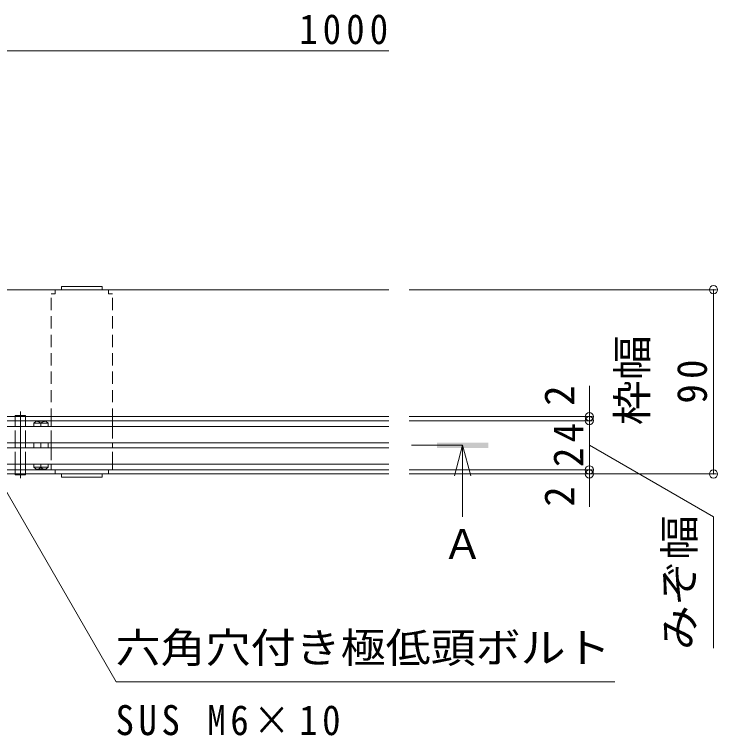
# Model space of a CAD drawing. Units: millimetres at full size, sheet at 1:5. Extents: x -1053 to 1942, y -1375 to 1322.
# Drawn here: x -439.5 to -95.9, y 677.8 to 1030.1 of the extents above; entities that cross this region are included whole.
import ezdxf
from ezdxf.enums import TextEntityAlignment as Align

# ---------------------------------------------------------------- set-up
doc = ezdxf.new("R2010")
doc.units = ezdxf.units.MM
doc.header["$LTSCALE"] = 5
doc.header["$PDMODE"] = 32
doc.header["$PDSIZE"] = 4
for name, pattern in [('CHAIN1', [8, 5, -1, 1, -1]), ('CHAIN2', [12, 9, -1, 1, -1]), ('DASHED1', [1.8, 1.2, -0.6])]:
    doc.linetypes.add(name, pattern=pattern)
for name, color, linetype, lineweight in [('E-2', 3, 'Continuous', 18), ('E-3', 4, 'Continuous', 18), ('E-4', 7, 'Continuous', 18), ('E-5', 7, 'Continuous', 18), ('E-7', 134, 'DASHED1', 9), ('E-9', 2, 'Continuous', 18), ('E-B', 1, 'Continuous', 9)]:
    doc.layers.add(name, color=color, linetype=linetype, lineweight=lineweight)
doc.styles.add('ＭＳ ゴシック', font='')
doc.styles.get('ＭＳ ゴシック').set_extended_font_data('MS Gothic')

msp = doc.modelspace()

# ---------------------------------------------------------------- linework, layer by layer
at = {"layer": 'E-2'}
for p, q in [((-256.589, 828.859), (-456.089, 828.859)), ((-428.939, 831.359), (-430.125, 830.359)), ((-430.125, 830.359), (-430.125, 828.859)), ((-423.054, 830.359), (-430.125, 830.359)), ((-428.939, 831.359), (-424.239, 831.359)), ((-426.589, 830.359), (-426.589, 828.859)), ((-424.239, 831.359), (-423.054, 830.359)), ((-423.054, 830.359), (-423.054, 828.859)), ((-256.589, 820.859), (-456.089, 820.859)), ((-456.089, 818.359), (-256.589, 818.359)), ((-430.125, 820.859), (-430.125, 818.359)), ((-426.589, 818.359), (-426.589, 820.859)), ((-423.054, 820.859), (-423.054, 818.359)), ((-256.589, 810.359), (-456.089, 810.359)), ((-430.125, 808.859), (-430.125, 810.359)), ((-426.589, 808.859), (-426.589, 810.359)), ((-423.054, 808.859), (-423.054, 810.359)), ((-423.054, 808.859), (-430.125, 808.859)), ((-428.939, 807.859), (-430.125, 808.859)), ((-428.939, 807.859), (-424.239, 807.859)), ((-424.239, 807.859), (-423.054, 808.859))]:
    msp.add_line(p, q, dxfattribs=at)
for centre, start, end in [((-428.992, 827.973), 44.79445, 89.10294), ((-424.186, 827.973), 90.89706, 135.20555), ((-428.992, 811.245), 270.89706, 315.20555), ((-424.186, 811.245), 224.79445, 269.10294)]:
    msp.add_arc(centre, 3.386, start, end, dxfattribs=at)
at = {"layer": 'E-3'}
for p, q in [((-256.589, 895.609), (-456.589, 895.609)), ((-256.589, 833.609), (-456.589, 833.609)), ((-256.589, 831.609), (-456.589, 831.609)), ((-456.589, 807.609), (-256.589, 807.609)), ((-456.589, 805.609), (-256.589, 805.609))]:
    msp.add_line(p, q, dxfattribs=at)
at = {"layer": 'E-4'}
for p, q in [((-456.589, 1012.386), (-256.589, 1012.386)), ((-96.382, 895.609), (-246.589, 895.609)), ((-97.882, 805.609), (-97.882, 895.609)), ((-158.536, 833.609), (-158.536, 848.686)), ((-157.036, 833.609), (-246.589, 833.609)), ((-157.036, 831.609), (-246.589, 831.609)), ((-158.536, 831.609), (-158.536, 833.609)), ((-158.536, 807.609), (-158.536, 831.609)), ((-158.536, 819.609), (-97.882, 784.591)), ((-157.036, 807.609), (-246.589, 807.609)), ((-158.536, 805.609), (-158.536, 807.609)), ((-96.382, 805.609), (-246.589, 805.609)), ((-158.536, 805.609), (-158.536, 789.518)), ((-97.882, 720.568), (-97.882, 784.591))]:
    msp.add_line(p, q, dxfattribs=at)
for p in [(-97.882, 895.609), (-158.536, 833.609), (-158.536, 831.609), (-158.536, 807.609), (-158.536, 805.609), (-97.882, 805.609)]:
    msp.add_point(p, dxfattribs=at)
at = {"layer": 'E-5', "color": 4, "linetype": 'CHAIN1'}
msp.add_line((-220.497, 819.609), (-246.589, 819.609), dxfattribs=at)
at = {"layer": 'E-5', "color": 4}
for q in [(-224.497, 804.609), (-220.497, 784.609), (-216.497, 804.609)]:
    msp.add_line((-220.497, 819.609), q, dxfattribs=at)
at = {"layer": 'E-5'}
for p, q in [((-447.589, 804.109), (-389.787, 703.994)), ((-389.787, 703.994), (-146.116, 703.994))]:
    msp.add_line(p, q, dxfattribs=at)
at = {"layer": 'E-5', "color": 4}
msp.add_solid([(-232.997, 820.859), (-207.997, 820.859), (-232.997, 818.359), (-207.997, 818.359)], dxfattribs=at)
at = {"layer": 'E-7'}
for p, q in [((-419.589, 893.609), (-419.589, 895.609)), ((-393.589, 893.609), (-393.589, 895.609)), ((-421.589, 893.609), (-419.589, 893.609)), ((-421.589, 831.609), (-421.589, 893.609)), ((-391.589, 893.609), (-393.589, 893.609)), ((-391.589, 831.609), (-391.589, 893.609)), ((-421.589, 820.859), (-421.589, 828.859)), ((-391.589, 828.859), (-391.589, 820.859)), ((-421.589, 818.359), (-421.589, 810.359)), ((-391.589, 810.359), (-391.589, 818.359)), ((-419.589, 807.609), (-421.589, 807.609)), ((-419.589, 807.609), (-419.589, 805.609)), ((-393.589, 807.609), (-391.589, 807.609)), ((-393.589, 807.609), (-393.589, 805.609))]:
    msp.add_line(p, q, dxfattribs=at)
at = {"layer": 'E-7', "linetype": 'Continuous'}
for p, q in [((-421.589, 828.859), (-421.589, 831.609)), ((-391.589, 831.609), (-391.589, 828.859)), ((-421.589, 818.359), (-421.589, 820.859)), ((-391.589, 820.859), (-391.589, 818.359)), ((-421.589, 807.609), (-421.589, 810.359)), ((-391.589, 810.359), (-391.589, 807.609))]:
    msp.add_line(p, q, dxfattribs=at)
at = {"layer": 'E-9', "linetype": 'CHAIN2'}
msp.add_line((-436.589, 836.163), (-436.589, 803.604), dxfattribs=at)
at = {"layer": 'E-9'}
for p, q in [((-434.089, 834.109), (-439.089, 834.109)), ((-439.089, 834.109), (-439.089, 833.609)), ((-439.089, 828.859), (-439.089, 831.609)), ((-434.089, 834.109), (-434.089, 833.609)), ((-434.089, 831.609), (-434.089, 828.859)), ((-439.089, 820.859), (-439.089, 818.359)), ((-434.089, 820.859), (-434.089, 818.359)), ((-439.089, 807.609), (-439.089, 810.359)), ((-434.089, 810.359), (-434.089, 807.609)), ((-439.089, 805.609), (-439.089, 805.109)), ((-434.089, 805.109), (-439.089, 805.109)), ((-434.089, 805.609), (-434.089, 805.109))]:
    msp.add_line(p, q, dxfattribs=at)
at = {"layer": 'E-9', "linetype": 'DASHED1'}
for p, q in [((-439.089, 831.609), (-439.089, 833.609)), ((-434.089, 831.609), (-434.089, 833.609)), ((-439.089, 820.859), (-439.089, 828.859)), ((-434.089, 820.859), (-434.089, 828.859)), ((-439.089, 810.359), (-439.089, 818.359)), ((-434.089, 810.359), (-434.089, 818.359)), ((-439.089, 805.609), (-439.089, 807.609)), ((-434.089, 805.609), (-434.089, 807.609))]:
    msp.add_line(p, q, dxfattribs=at)
at = {"layer": 'E-B'}
for p, q in [((-416.589, 895.609), (-416.589, 897.209)), ((-396.589, 805.609), (-396.589, 804.009))]:
    msp.add_line(p, q, dxfattribs=at)
at = {"layer": 'E-B', "linetype": 'DASHED1'}
for p, q in [((-396.589, 895.609), (-416.589, 895.609)), ((-416.589, 805.609), (-396.589, 805.609))]:
    msp.add_line(p, q, dxfattribs=at)
at = {"layer": 'E-B'}
for points in [[(-416.589, 897.209), (-396.589, 897.209), (-396.589, 895.609)], [(-396.589, 804.009), (-416.589, 804.009), (-416.589, 805.609)]]:
    msp.add_lwpolyline(points, dxfattribs=at)

# ---------------------------------------------------------------- texts
at = {"layer": 'E-4', "color": 2, "style": 'ＭＳ ゴシック', "width": 1.1}
for s, p in [('枠幅', (-125.882, 829.359)), ('みぞ幅', (-102.882, 719.512))]:
    msp.add_text(s, height=14.66, rotation=90, dxfattribs=at).set_placement(p, align=Align.BOTTOM_LEFT)
at = {"layer": 'E-4', "color": 2, "style": 'ＭＳ ゴシック'}
for p in [(-161.536, 838.88), (-161.536, 789.611)]:
    msp.add_text('2', height=14.66, rotation=90, dxfattribs=at).set_placement(p, align=Align.BOTTOM_LEFT)
at = {"layer": 'E-4', "color": 2, "insert": (-300.339, 1015.386), "char_height": 14.66, "attachment_point": 7, "style": 'ＭＳ ゴシック'}
msp.add_mtext('\\T1.28;\\W0.9;1000', dxfattribs=at)
at = {"layer": 'E-4', "color": 2, "char_height": 14.66, "attachment_point": 7, "rotation": 90, "style": 'ＭＳ ゴシック'}
for s, insert in [('\\T1.27;\\W0.95;90', (-100.882, 839.984)), ('\\T1.27;\\W0.95;24', (-161.536, 808.984))]:
    msp.add_mtext(s, dxfattribs=dict(at, insert=insert))
at = {"layer": 'E-5', "color": 2, "style": 'ＭＳ ゴシック'}
msp.add_text('Ａ', height=14.66, dxfattribs=at).set_placement((-230.497, 759.609), align=Align.BOTTOM_LEFT)
at = {"layer": 'E-5', "color": 2, "style": 'ＭＳ ゴシック', "width": 1.1}
msp.add_text('六角穴付き極低頭ボルト', height=14.66, dxfattribs=at).set_placement((-390.103, 708.994), align=Align.BOTTOM_LEFT)
at = {"layer": 'E-5', "color": 2, "insert": (-390.103, 677.784), "char_height": 14.66, "attachment_point": 7, "style": 'ＭＳ ゴシック'}
msp.add_mtext('\\T1.25;\\W0.9;SUS\\~M6×10', dxfattribs=at)

doc.saveas('drawing.dxf')
